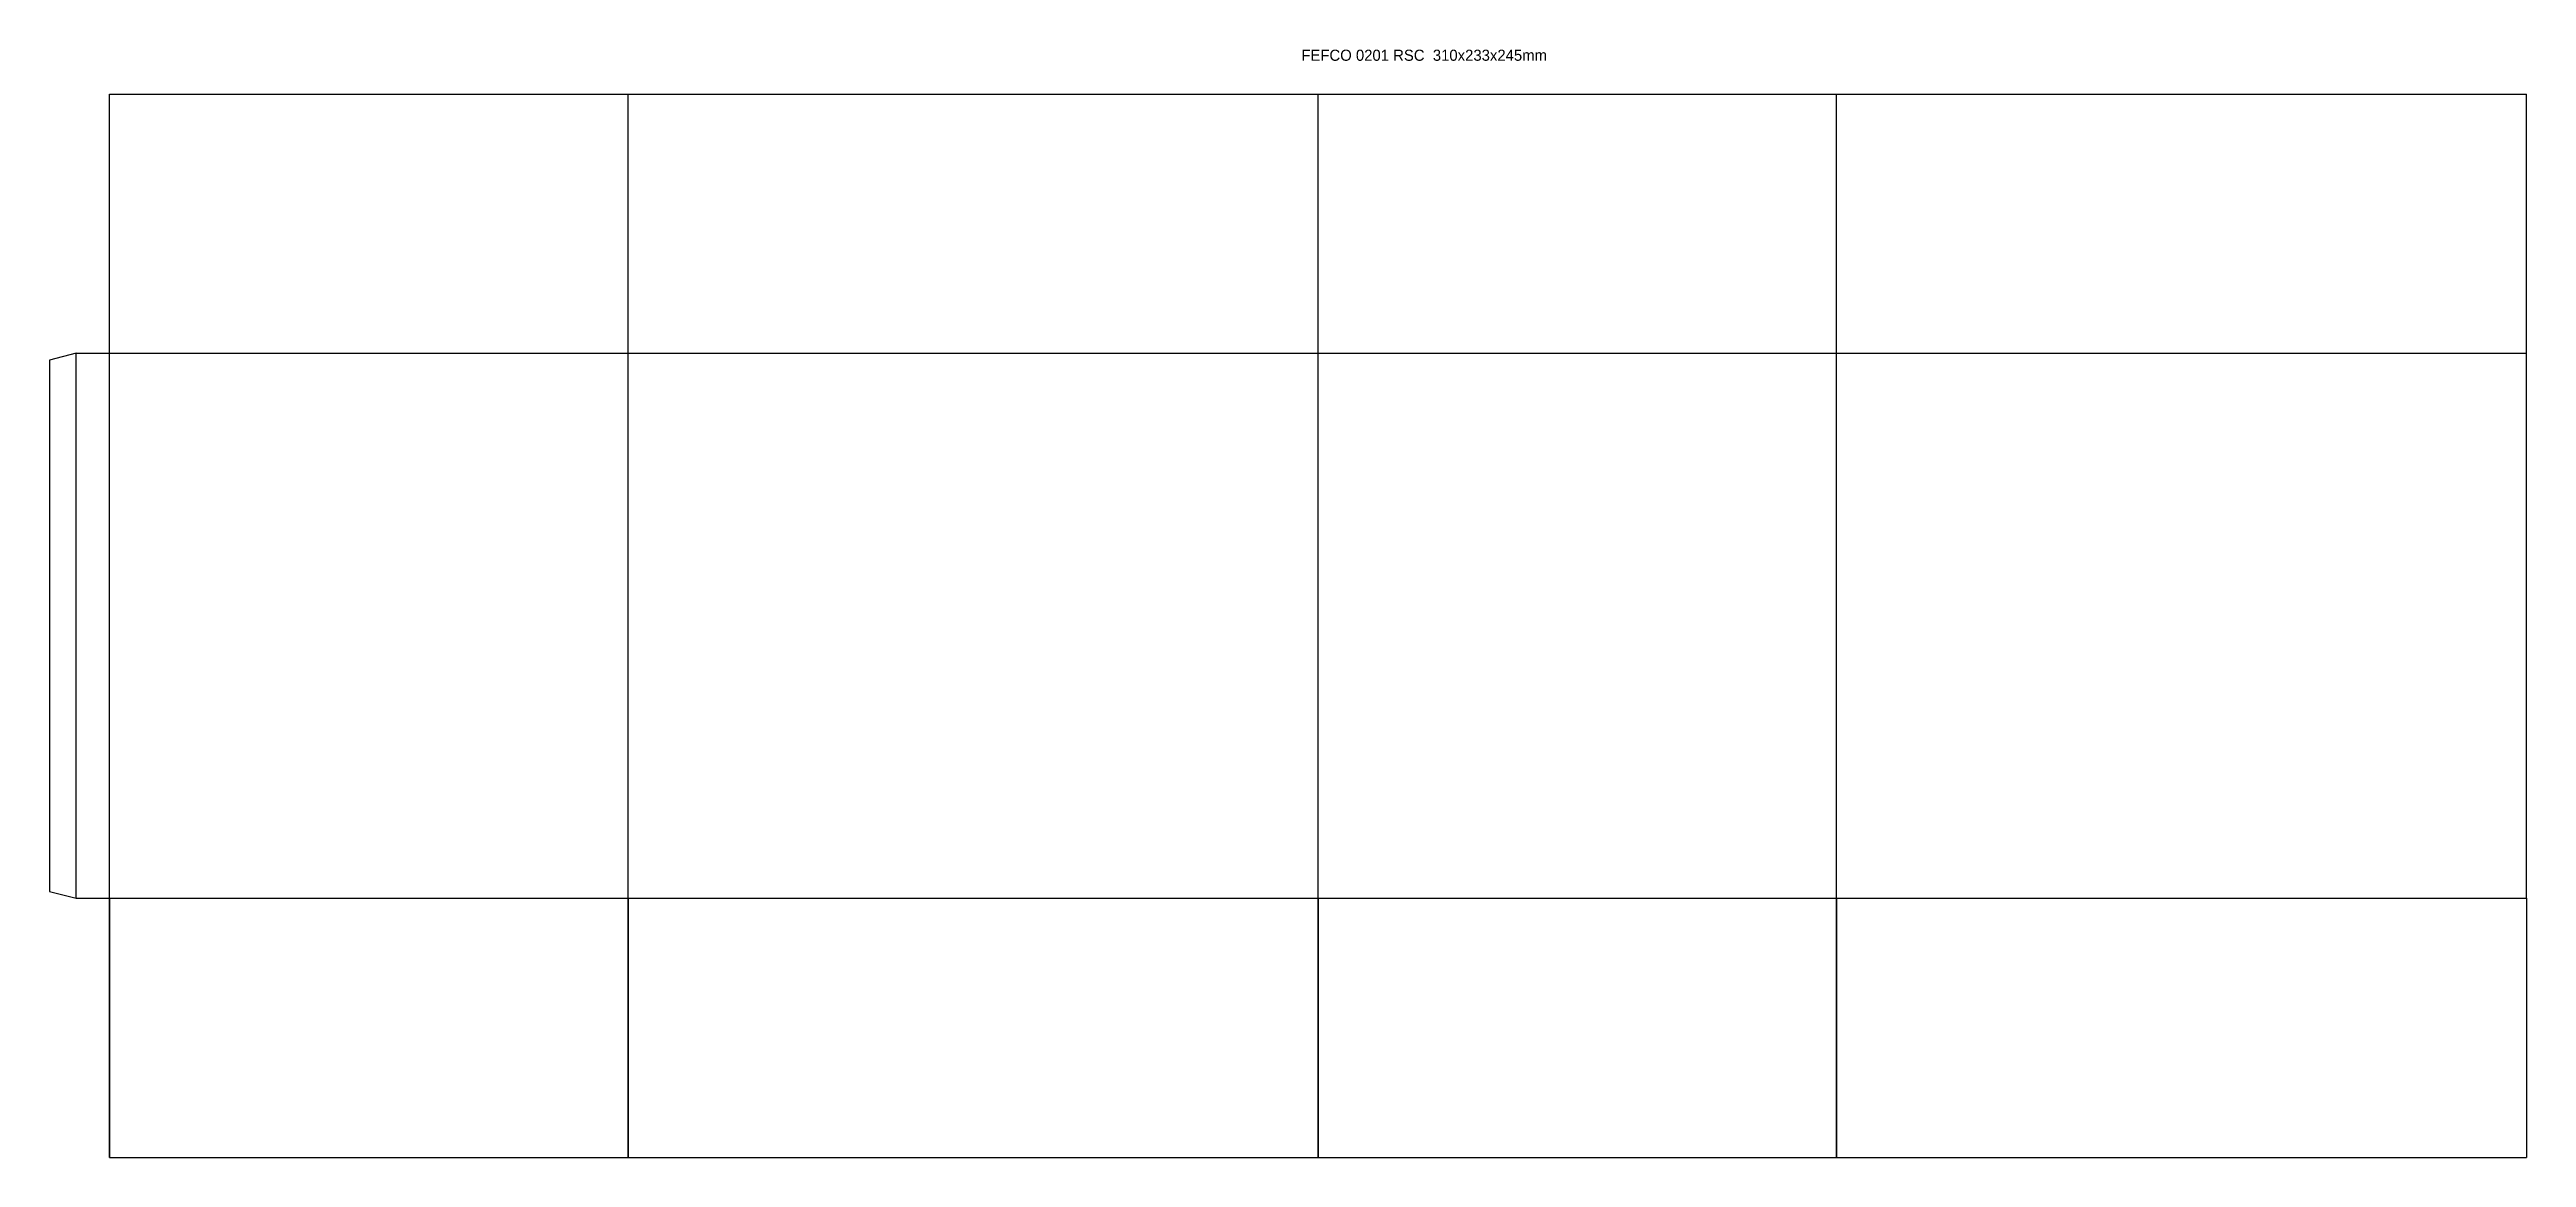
# Model space of a CAD drawing. Header units: metres. Extents: x -12 to 1101, y 0 to 498.
import ezdxf

# ---------------------------------------------------------------- set-up
doc = ezdxf.new("R2010")
doc.units = ezdxf.units.M
for name, color, linetype in [('CREASE', 5, 'Continuous'), ('CUT', 1, 'Continuous'), ('DIMENSION', 3, 'Continuous')]:
    doc.layers.add(name, color=color, linetype=linetype)

msp = doc.modelspace()

# ---------------------------------------------------------------- linework, layer by layer
at = {"layer": 'CREASE'}
for p, q in [((15, 0), (15, 478)), ((248, 0), (248, 478)), ((558, 0), (558, 478)), ((791, 0), (791, 478))]:
    msp.add_line(p, q, dxfattribs=at)
at = {"layer": 'CUT'}
for p, q in [((15, 361.5), (15, 478)), ((15, 478), (248, 478)), ((248, 361.5), (248, 478)), ((248, 361.5), (248, 478)), ((248, 478), (558, 478)), ((558, 361.5), (558, 478)), ((558, 361.5), (558, 478)), ((558, 478), (791, 478)), ((791, 361.5), (791, 478)), ((791, 361.5), (791, 478)), ((791, 478), (1101, 478)), ((1101, 361.5), (1101, 478)), ((0, 361.5), (-12, 358.5)), ((-12, 358.5), (-12, 119.5)), ((0, 361.5), (1101, 361.5)), ((0, 116.5), (0, 361.5)), ((0, 116.5), (0, 361.5)), ((1101, 116.5), (1101, 361.5)), ((-12, 119.5), (0, 116.5)), ((0, 116.5), (1101, 116.5)), ((15, 116.5), (15, 0)), ((248, 116.5), (248, 0)), ((248, 116.5), (248, 0)), ((558, 116.5), (558, 0)), ((558, 116.5), (558, 0)), ((791, 116.5), (791, 0)), ((791, 116.5), (791, 0)), ((1101, 116.5), (1101, 0)), ((15, 0), (248, 0)), ((248, 0), (558, 0)), ((558, 0), (791, 0)), ((791, 0), (1101, 0))]:
    msp.add_line(p, q, dxfattribs=at)

# ---------------------------------------------------------------- texts
at = {"layer": 'DIMENSION'}
msp.add_text('FEFCO 0201 RSC  310x233x245mm', height=5, dxfattribs=at).set_placement((550.5, 493))

doc.saveas('drawing.dxf')
